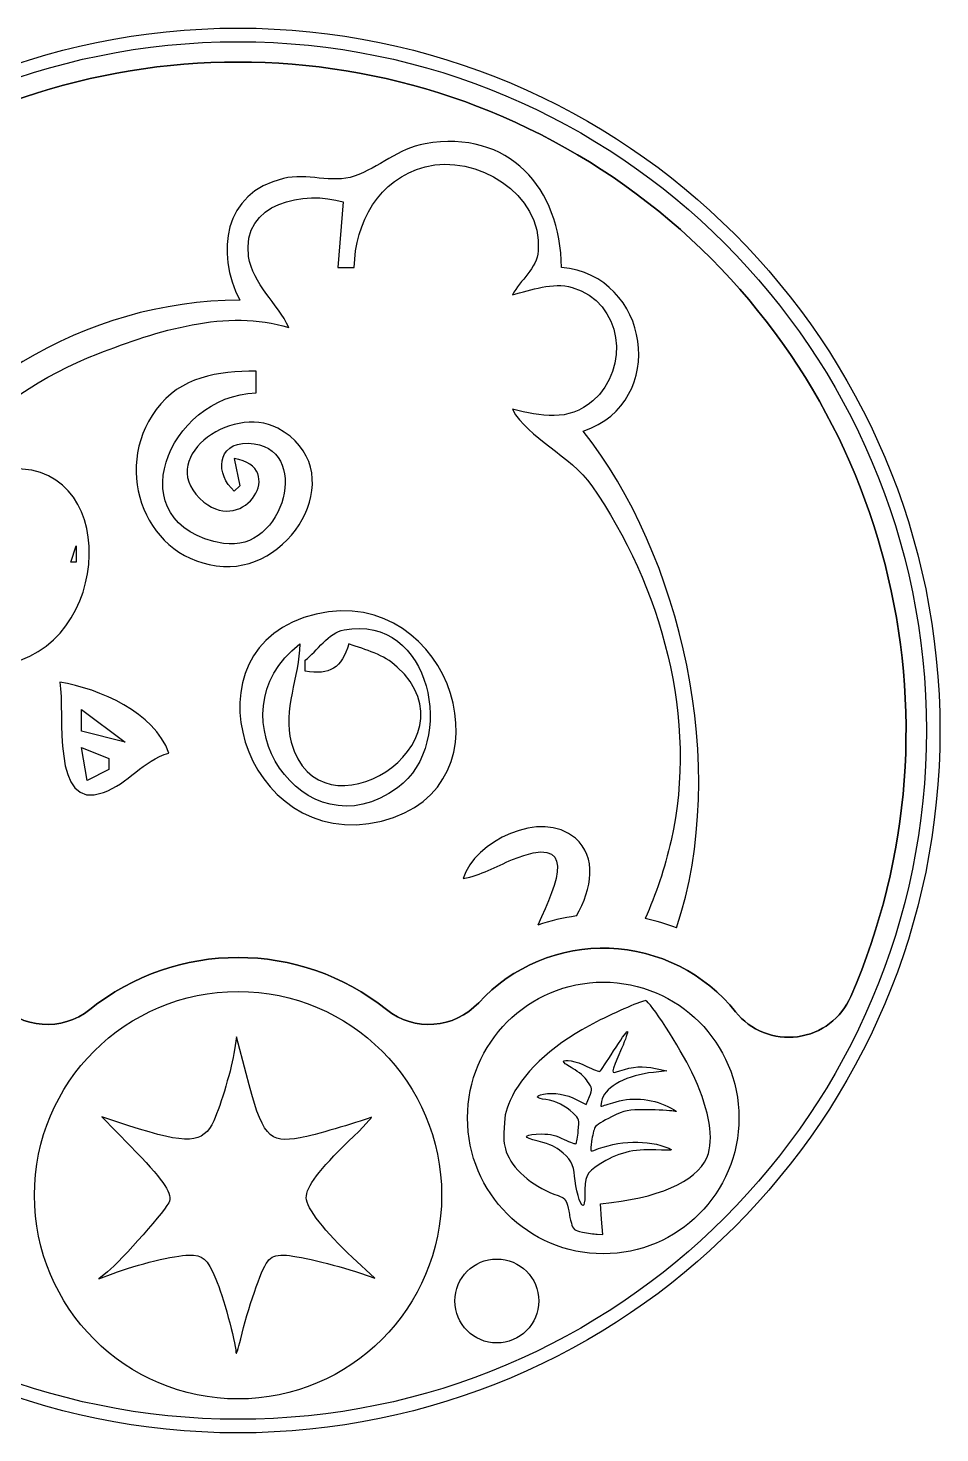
# Model space of a CAD drawing. Header units: millimetres. Extents: x -20.7 to 20.7, y -20.7 to 20.7.
# Drawn here: x -6.19 to 20.68, y -20.68 to 20.68 of the extents above; entities that cross this region are included whole.
import ezdxf

# ---------------------------------------------------------------- set-up
doc = ezdxf.new("R2010")
doc.units = ezdxf.units.MM
doc.layers.get('0').update_dxf_attribs({"linetype": 'CONTINUOUS'})

msp = doc.modelspace()

# ---------------------------------------------------------------- linework, layer by layer
for p, q in [((3.102, 15.564), (2.941, 13.636)), ((3.102, 15.564), (2.941, 13.636)), ((3.102, 15.564), (2.941, 13.636)), ((3.102, 15.564), (2.941, 13.636)), ((3.102, 15.564), (2.941, 13.636)), ((3.102, 15.564), (2.941, 13.636)), ((3.102, 15.564), (2.941, 13.636)), ((2.941, 13.636), (3.423, 13.636)), ((2.941, 13.636), (3.423, 13.636)), ((2.941, 13.636), (3.423, 13.636)), ((2.941, 13.636), (3.423, 13.636)), ((2.941, 13.636), (3.423, 13.636)), ((2.941, 13.636), (3.423, 13.636)), ((2.941, 13.636), (3.423, 13.636)), ((0.531, 9.94), (0.531, 10.583)), ((0.531, 9.94), (0.531, 10.583)), ((0.531, 9.94), (0.531, 10.583)), ((0.531, 9.94), (0.531, 10.583)), ((0.531, 9.94), (0.531, 10.583)), ((-0.112, 8.012), (0.049, 7.208)), ((-0.112, 8.012), (0.049, 7.208)), ((-0.112, 8.012), (0.049, 7.208)), ((-0.112, 8.012), (0.049, 7.208)), ((-0.112, 8.012), (0.049, 7.208)), ((0.049, 7.208), (-0.112, 7.048)), ((0.049, 7.208), (-0.112, 7.048)), ((0.049, 7.208), (-0.112, 7.048)), ((0.049, 7.208), (-0.112, 7.048)), ((0.049, 7.208), (-0.112, 7.048)), ((1.977, 1.745), (1.977, 2.067)), ((1.977, 1.745), (1.977, 2.067)), ((1.977, 1.745), (1.977, 2.067)), ((1.977, 1.745), (1.977, 2.067)), ((1.977, 1.745), (1.977, 2.067)), ((-0.045, -9.025), (-0.103, -9.406)), ((-0.045, -9.025), (-0.103, -9.406)), ((-0.045, -9.025), (-0.103, -9.406)), ((0.235, -10.102), (-0.045, -9.025)), ((0.235, -10.102), (-0.045, -9.025)), ((0.235, -10.102), (-0.045, -9.025)), ((12.637, -10.026), (12.239, -10.067)), ((12.637, -10.026), (12.239, -10.067)), ((12.637, -10.026), (12.239, -10.067)), ((12.3, -9.951), (12.637, -10.026)), ((12.3, -9.951), (12.637, -10.026)), ((12.3, -9.951), (12.637, -10.026)), ((9.988, -10.873), (10.263, -11.016)), ((9.988, -10.873), (10.263, -11.016)), ((9.988, -10.873), (10.263, -11.016)), ((10.263, -11.016), (10.355, -10.782)), ((10.263, -11.016), (10.355, -10.782)), ((10.263, -11.016), (10.355, -10.782)), ((-3.215, -11.64), (-4.014, -11.381)), ((-4.014, -11.381), (-3.171, -12.242)), ((-3.215, -11.64), (-4.014, -11.381)), ((-4.014, -11.381), (-3.171, -12.242)), ((-3.215, -11.64), (-4.014, -11.381)), ((-4.014, -11.381), (-3.171, -12.242)), ((10.678, -13.938), (11.004, -13.9)), ((10.678, -13.938), (11.004, -13.9)), ((10.678, -13.938), (11.004, -13.9)), ((10.713, -14.389), (10.678, -13.938)), ((10.713, -14.389), (10.678, -13.938)), ((10.713, -14.389), (10.678, -13.938)), ((10.748, -14.84), (10.713, -14.389)), ((10.748, -14.84), (10.713, -14.389)), ((10.748, -14.84), (10.713, -14.389)), ((10.583, -14.834), (10.748, -14.84)), ((10.583, -14.834), (10.748, -14.84)), ((10.583, -14.834), (10.748, -14.84)), ((4.034, -16.126), (3.373, -15.517)), ((4.034, -16.126), (3.373, -15.517)), ((4.034, -16.126), (3.373, -15.517)), ((-3.851, -15.941), (-4.108, -16.147)), ((-3.851, -15.941), (-4.108, -16.147)), ((-3.851, -15.941), (-4.108, -16.147)), ((-4.108, -16.147), (-3.685, -15.988)), ((-4.108, -16.147), (-3.685, -15.988)), ((-4.108, -16.147), (-3.685, -15.988)), ((3.607, -15.982), (4.034, -16.126)), ((3.607, -15.982), (4.034, -16.126)), ((3.607, -15.982), (4.034, -16.126))]:
    msp.add_line(p, q)
for points in [[(-7.091, -8.016, 0.393426), (-4.373, -8.219, -0.35083), (4.373, -8.219, 0.393426), (7.091, -8.016, -0.458612), (14.665, -8.285, 0.565024), (18.061, -7.83, 1.523453), (-18.061, -7.83, 0.565024), (-14.665, -8.285, -0.458612)], [(-7.091, -8.016, 0.458612), (-14.665, -8.285, -0.565024), (-18.061, -7.83, -1.523453), (18.061, -7.83, -0.565024), (14.665, -8.285, 0.458612), (7.091, -8.016, -0.393426), (4.373, -8.219, 0.35083), (-4.373, -8.219, -0.393426)], [(-7.091, -8.016, 0.458612), (-14.665, -8.285, -0.565024), (-18.061, -7.83, -1.523453), (18.061, -7.83, -0.565024), (14.665, -8.285, 0.458612), (7.091, -8.016, -0.393426), (4.373, -8.219, 0.35083), (-4.373, -8.219, -0.393426)], [(-7.091, -8.016, 0.458612), (-14.665, -8.285, -0.565024), (-18.061, -7.83, -1.523453), (18.061, -7.83, -0.565024), (14.665, -8.285, 0.458612), (7.091, -8.016, -0.393426), (4.373, -8.219, 0.35083), (-4.373, -8.219, -0.393426)], [(-7.091, -8.016, 0.458612), (-14.665, -8.285, -0.565024), (-18.061, -7.83, -1.523453), (18.061, -7.83, -0.565024), (14.665, -8.285, 0.458612), (7.091, -8.016, -0.393426), (4.373, -8.219, 0.35083), (-4.373, -8.219, -0.393426)]]:
    msp.add_lwpolyline(points, format="xyb", close=True)
for points in [[(-4.772, 4.959), (-4.932, 4.959), (-4.772, 5.441)], [(-4.772, 4.959), (-4.932, 4.959), (-4.772, 5.441)], [(-4.772, 4.959), (-4.932, 4.959), (-4.772, 5.441)], [(-4.772, 4.959), (-4.932, 4.959), (-4.772, 5.441)], [(-4.772, 4.959), (-4.932, 4.959), (-4.772, 5.441)], [(-4.611, -0.022), (-4.611, 0.62), (-3.325, -0.344)], [(-4.611, -0.022), (-4.611, 0.62), (-3.325, -0.344)], [(-4.611, -0.022), (-4.611, 0.62), (-3.325, -0.344)], [(-4.611, -0.022), (-4.611, 0.62), (-3.325, -0.344)], [(-4.611, -0.022), (-4.611, 0.62), (-3.325, -0.344)], [(-4.45, -1.468), (-4.611, -0.504), (-3.807, -0.826), (-3.807, -1.147)], [(-4.45, -1.468), (-4.611, -0.504), (-3.807, -0.826), (-3.807, -1.147)], [(-4.45, -1.468), (-4.611, -0.504), (-3.807, -0.826), (-3.807, -1.147)], [(-4.45, -1.468), (-4.611, -0.504), (-3.807, -0.826), (-3.807, -1.147)], [(-4.45, -1.468), (-4.611, -0.504), (-3.807, -0.826), (-3.807, -1.147)]]:
    msp.add_lwpolyline(points, close=True)
for centre, radius in [((0, 0), 20.685), ((0, 0), 20.685), ((0, 0), 20.285), ((0, 0), 20.285), ((0, 0), 20.285), ((0, 0), 20.285), ((0, 0), 20.285), ((10.762, -11.41), 4), ((10.762, -11.41), 4), ((10.762, -11.41), 4), ((10.762, -11.41), 4), ((10.762, -11.41), 4), ((0, -13.685), 6), ((0, -13.685), 6), ((0, -13.685), 6), ((0, -13.685), 6), ((0, -13.685), 6), ((7.625, -16.8), 1.236), ((7.625, -16.8), 1.236), ((7.625, -16.8), 1.236), ((7.625, -16.8), 1.236), ((7.625, -16.8), 1.236)]:
    msp.add_circle(centre, radius)
for start, end in [(97.5391, 108.7666), (97.5391, 108.7666), (97.5391, 108.7666), (97.5391, 108.7666), (97.5391, 108.7666), (68.8794, 78.1579), (68.8794, 78.1579), (68.8794, 78.1579), (68.8794, 78.1579), (68.8794, 78.1579), (68.8794, 78.1579), (68.8794, 78.1579)]:
    msp.add_arc((10.762, -11.41), 6, start, end)
for points in [[(5.512, 17.278), (4.711, 17.138), (4.163, 16.581), (3.423, 16.326)], [(5.512, 17.278), (4.711, 17.138), (4.163, 16.581), (3.423, 16.326)], [(5.512, 17.278), (4.711, 17.138), (4.163, 16.581), (3.423, 16.326)], [(5.512, 17.278), (4.711, 17.138), (4.163, 16.581), (3.423, 16.326)], [(5.512, 17.278), (4.711, 17.138), (4.163, 16.581), (3.423, 16.326)], [(5.512, 17.278), (4.711, 17.138), (4.163, 16.581), (3.423, 16.326)], [(5.512, 17.278), (4.711, 17.138), (4.163, 16.581), (3.423, 16.326)], [(9.529, 13.636), (9.51, 15.967), (7.981, 17.712), (5.512, 17.278)], [(9.529, 13.636), (9.51, 15.967), (7.981, 17.712), (5.512, 17.278)], [(9.529, 13.636), (9.51, 15.967), (7.981, 17.712), (5.512, 17.278)], [(9.529, 13.636), (9.51, 15.967), (7.981, 17.712), (5.512, 17.278)], [(9.529, 13.636), (9.51, 15.967), (7.981, 17.712), (5.512, 17.278)], [(9.529, 13.636), (9.51, 15.967), (7.981, 17.712), (5.512, 17.278)], [(9.529, 13.636), (9.51, 15.967), (7.981, 17.712), (5.512, 17.278)], [(3.423, 13.636), (3.454, 14.957), (4.144, 16.242), (5.512, 16.599)], [(3.423, 13.636), (3.454, 14.957), (4.144, 16.242), (5.512, 16.599)], [(3.423, 13.636), (3.454, 14.957), (4.144, 16.242), (5.512, 16.599)], [(3.423, 13.636), (3.454, 14.957), (4.144, 16.242), (5.512, 16.599)], [(3.423, 13.636), (3.454, 14.957), (4.144, 16.242), (5.512, 16.599)], [(3.423, 13.636), (3.454, 14.957), (4.144, 16.242), (5.512, 16.599)], [(3.423, 13.636), (3.454, 14.957), (4.144, 16.242), (5.512, 16.599)], [(5.512, 16.599), (7.009, 16.989), (8.975, 15.817), (8.847, 14.125)], [(5.512, 16.599), (7.009, 16.989), (8.975, 15.817), (8.847, 14.125)], [(5.512, 16.599), (7.009, 16.989), (8.975, 15.817), (8.847, 14.125)], [(5.512, 16.599), (7.009, 16.989), (8.975, 15.817), (8.847, 14.125)], [(5.512, 16.599), (7.009, 16.989), (8.975, 15.817), (8.847, 14.125)], [(5.512, 16.599), (7.009, 16.989), (8.975, 15.817), (8.847, 14.125)], [(5.512, 16.599), (7.009, 16.989), (8.975, 15.817), (8.847, 14.125)], [(1.334, 16.257), (-0.435, 15.83), (-0.663, 14.089), (0.049, 12.672)], [(1.334, 16.257), (-0.435, 15.83), (-0.663, 14.089), (0.049, 12.672)], [(1.334, 16.257), (-0.435, 15.83), (-0.663, 14.089), (0.049, 12.672)], [(1.334, 16.257), (-0.435, 15.83), (-0.663, 14.089), (0.049, 12.672)], [(1.334, 16.257), (-0.435, 15.83), (-0.663, 14.089), (0.049, 12.672)], [(1.334, 16.257), (-0.435, 15.83), (-0.663, 14.089), (0.049, 12.672)], [(1.334, 16.257), (-0.435, 15.83), (-0.663, 14.089), (0.049, 12.672)], [(3.423, 16.326), (2.769, 16.1), (2.027, 16.425), (1.334, 16.257)], [(3.423, 16.326), (2.769, 16.1), (2.027, 16.425), (1.334, 16.257)], [(3.423, 16.326), (2.769, 16.1), (2.027, 16.425), (1.334, 16.257)], [(3.423, 16.326), (2.769, 16.1), (2.027, 16.425), (1.334, 16.257)], [(3.423, 16.326), (2.769, 16.1), (2.027, 16.425), (1.334, 16.257)], [(3.423, 16.326), (2.769, 16.1), (2.027, 16.425), (1.334, 16.257)], [(3.423, 16.326), (2.769, 16.1), (2.027, 16.425), (1.334, 16.257)], [(0.312, 13.957), (0.082, 15.561), (1.978, 15.911), (3.102, 15.564)], [(0.312, 13.957), (0.082, 15.561), (1.978, 15.911), (3.102, 15.564)], [(0.312, 13.957), (0.082, 15.561), (1.978, 15.911), (3.102, 15.564)], [(0.312, 13.957), (0.082, 15.561), (1.978, 15.911), (3.102, 15.564)], [(0.312, 13.957), (0.082, 15.561), (1.978, 15.911), (3.102, 15.564)], [(0.312, 13.957), (0.082, 15.561), (1.978, 15.911), (3.102, 15.564)], [(0.312, 13.957), (0.082, 15.561), (1.978, 15.911), (3.102, 15.564)], [(8.847, 14.125), (8.808, 13.601), (8.321, 13.267), (8.083, 12.832)], [(8.847, 14.125), (8.808, 13.601), (8.321, 13.267), (8.083, 12.832)], [(8.847, 14.125), (8.808, 13.601), (8.321, 13.267), (8.083, 12.832)], [(8.847, 14.125), (8.808, 13.601), (8.321, 13.267), (8.083, 12.832)], [(8.847, 14.125), (8.808, 13.601), (8.321, 13.267), (8.083, 12.832)], [(8.847, 14.125), (8.808, 13.601), (8.321, 13.267), (8.083, 12.832)], [(8.847, 14.125), (8.808, 13.601), (8.321, 13.267), (8.083, 12.832)], [(1.495, 11.868), (1.164, 12.583), (0.428, 13.148), (0.312, 13.957)], [(1.495, 11.868), (1.164, 12.583), (0.428, 13.148), (0.312, 13.957)], [(1.495, 11.868), (1.164, 12.583), (0.428, 13.148), (0.312, 13.957)], [(1.495, 11.868), (1.164, 12.583), (0.428, 13.148), (0.312, 13.957)], [(1.495, 11.868), (1.164, 12.583), (0.428, 13.148), (0.312, 13.957)], [(1.495, 11.868), (1.164, 12.583), (0.428, 13.148), (0.312, 13.957)], [(1.495, 11.868), (1.164, 12.583), (0.428, 13.148), (0.312, 13.957)], [(10.172, 8.815), (12.713, 9.682), (12.141, 13.406), (9.529, 13.636)], [(10.172, 8.815), (12.713, 9.682), (12.141, 13.406), (9.529, 13.636)], [(10.172, 8.815), (12.713, 9.682), (12.141, 13.406), (9.529, 13.636)], [(10.172, 8.815), (12.713, 9.682), (12.141, 13.406), (9.529, 13.636)], [(10.172, 8.815), (12.713, 9.682), (12.141, 13.406), (9.529, 13.636)], [(10.172, 8.815), (12.713, 9.682), (12.141, 13.406), (9.529, 13.636)], [(10.172, 8.815), (12.713, 9.682), (12.141, 13.406), (9.529, 13.636)], [(8.083, 12.832), (8.655, 12.963), (9.26, 13.218), (9.85, 13.046)], [(8.083, 12.832), (8.655, 12.963), (9.26, 13.218), (9.85, 13.046)], [(8.083, 12.832), (8.655, 12.963), (9.26, 13.218), (9.85, 13.046)], [(8.083, 12.832), (8.655, 12.963), (9.26, 13.218), (9.85, 13.046)], [(8.083, 12.832), (8.655, 12.963), (9.26, 13.218), (9.85, 13.046)], [(8.083, 12.832), (8.655, 12.963), (9.26, 13.218), (9.85, 13.046)], [(8.083, 12.832), (8.655, 12.963), (9.26, 13.218), (9.85, 13.046)], [(9.85, 13.046), (11.333, 12.614), (11.564, 10.659), (10.459, 9.71)], [(9.85, 13.046), (11.333, 12.614), (11.564, 10.659), (10.459, 9.71)], [(9.85, 13.046), (11.333, 12.614), (11.564, 10.659), (10.459, 9.71)], [(9.85, 13.046), (11.333, 12.614), (11.564, 10.659), (10.459, 9.71)], [(9.85, 13.046), (11.333, 12.614), (11.564, 10.659), (10.459, 9.71)], [(9.85, 13.046), (11.333, 12.614), (11.564, 10.659), (10.459, 9.71)], [(9.85, 13.046), (11.333, 12.614), (11.564, 10.659), (10.459, 9.71)], [(0.049, 12.672), (-4.526, 12.659), (-8.756, 10.061), (-10.968, 6.084)], [(0.049, 12.672), (-4.526, 12.659), (-8.756, 10.061), (-10.968, 6.084)], [(0.049, 12.672), (-4.526, 12.659), (-8.756, 10.061), (-10.968, 6.084)], [(0.049, 12.672), (-4.526, 12.659), (-8.756, 10.061), (-10.968, 6.084)], [(0.049, 12.672), (-4.526, 12.659), (-8.756, 10.061), (-10.968, 6.084)], [(0.049, 12.672), (-4.526, 12.659), (-8.756, 10.061), (-10.968, 6.084)], [(0.049, 12.672), (-4.526, 12.659), (-8.756, 10.061), (-10.968, 6.084)], [(-4.129, 11.095), (-2.392, 11.768), (-0.33, 12.436), (1.495, 11.868)], [(-4.129, 11.095), (-2.392, 11.768), (-0.33, 12.436), (1.495, 11.868)], [(-4.129, 11.095), (-2.392, 11.768), (-0.33, 12.436), (1.495, 11.868)], [(-4.129, 11.095), (-2.392, 11.768), (-0.33, 12.436), (1.495, 11.868)], [(-4.129, 11.095), (-2.392, 11.768), (-0.33, 12.436), (1.495, 11.868)], [(-4.129, 11.095), (-2.392, 11.768), (-0.33, 12.436), (1.495, 11.868)], [(-4.129, 11.095), (-2.392, 11.768), (-0.33, 12.436), (1.495, 11.868)], [(-10.419, -5.42), (-13.601, 0.659), (-10.74, 8.534), (-4.129, 11.095)], [(-10.419, -5.42), (-13.601, 0.659), (-10.74, 8.534), (-4.129, 11.095)], [(-10.419, -5.42), (-13.601, 0.659), (-10.74, 8.534), (-4.129, 11.095)], [(-10.419, -5.42), (-13.601, 0.659), (-10.74, 8.534), (-4.129, 11.095)], [(-10.419, -5.42), (-13.601, 0.659), (-10.74, 8.534), (-4.129, 11.095)], [(-10.419, -5.42), (-13.601, 0.659), (-10.74, 8.534), (-4.129, 11.095)], [(-10.419, -5.42), (-13.601, 0.659), (-10.74, 8.534), (-4.129, 11.095)], [(0.531, 10.583), (-0.585, 10.58), (-1.705, 10.423), (-2.417, 9.451)], [(0.531, 10.583), (-0.585, 10.58), (-1.705, 10.423), (-2.417, 9.451)], [(0.531, 10.583), (-0.585, 10.58), (-1.705, 10.423), (-2.417, 9.451)], [(0.531, 10.583), (-0.585, 10.58), (-1.705, 10.423), (-2.417, 9.451)], [(0.531, 10.583), (-0.585, 10.58), (-1.705, 10.423), (-2.417, 9.451)], [(-0.433, 5.511), (-3.628, 6.045), (-2.063, 9.879), (0.531, 9.94)], [(-0.433, 5.511), (-3.628, 6.045), (-2.063, 9.879), (0.531, 9.94)], [(-0.433, 5.511), (-3.628, 6.045), (-2.063, 9.879), (0.531, 9.94)], [(-0.433, 5.511), (-3.628, 6.045), (-2.063, 9.879), (0.531, 9.94)], [(-0.433, 5.511), (-3.628, 6.045), (-2.063, 9.879), (0.531, 9.94)], [(10.459, 9.71), (9.72, 9.076), (8.939, 9.265), (8.083, 9.458)], [(10.459, 9.71), (9.72, 9.076), (8.939, 9.265), (8.083, 9.458)], [(10.459, 9.71), (9.72, 9.076), (8.939, 9.265), (8.083, 9.458)], [(10.459, 9.71), (9.72, 9.076), (8.939, 9.265), (8.083, 9.458)], [(10.459, 9.71), (9.72, 9.076), (8.939, 9.265), (8.083, 9.458)], [(10.459, 9.71), (9.72, 9.076), (8.939, 9.265), (8.083, 9.458)], [(10.459, 9.71), (9.72, 9.076), (8.939, 9.265), (8.083, 9.458)], [(-2.417, 9.451), (-3.737, 7.652), (-2.723, 4.977), (-0.433, 4.832)], [(-2.417, 9.451), (-3.737, 7.652), (-2.723, 4.977), (-0.433, 4.832)], [(-2.417, 9.451), (-3.737, 7.652), (-2.723, 4.977), (-0.433, 4.832)], [(-2.417, 9.451), (-3.737, 7.652), (-2.723, 4.977), (-0.433, 4.832)], [(-2.417, 9.451), (-3.737, 7.652), (-2.723, 4.977), (-0.433, 4.832)], [(8.083, 9.458), (8.559, 8.592), (9.784, 8.12), (10.422, 7.208)], [(8.083, 9.458), (8.559, 8.592), (9.784, 8.12), (10.422, 7.208)], [(8.083, 9.458), (8.559, 8.592), (9.784, 8.12), (10.422, 7.208)], [(8.083, 9.458), (8.559, 8.592), (9.784, 8.12), (10.422, 7.208)], [(8.083, 9.458), (8.559, 8.592), (9.784, 8.12), (10.422, 7.208)], [(8.083, 9.458), (8.559, 8.592), (9.784, 8.12), (10.422, 7.208)], [(8.083, 9.458), (8.559, 8.592), (9.784, 8.12), (10.422, 7.208)], [(1.167, 8.902), (-0.211, 9.636), (-2.524, 7.961), (-1.006, 6.728)], [(1.167, 8.902), (-0.211, 9.636), (-2.524, 7.961), (-1.006, 6.728)], [(1.167, 8.902), (-0.211, 9.636), (-2.524, 7.961), (-1.006, 6.728)], [(1.167, 8.902), (-0.211, 9.636), (-2.524, 7.961), (-1.006, 6.728)], [(1.167, 8.902), (-0.211, 9.636), (-2.524, 7.961), (-1.006, 6.728)], [(-0.433, 4.832), (1.67, 4.699), (3.352, 7.739), (1.167, 8.902)], [(-0.433, 4.832), (1.67, 4.699), (3.352, 7.739), (1.167, 8.902)], [(-0.433, 4.832), (1.67, 4.699), (3.352, 7.739), (1.167, 8.902)], [(-0.433, 4.832), (1.67, 4.699), (3.352, 7.739), (1.167, 8.902)], [(-0.433, 4.832), (1.67, 4.699), (3.352, 7.739), (1.167, 8.902)], [(12.924, -5.813), (14.508, -1.066), (13.053, 5.183), (10.172, 8.815)], [(12.924, -5.813), (14.508, -1.066), (13.053, 5.183), (10.172, 8.815)], [(12.924, -5.813), (14.508, -1.066), (13.053, 5.183), (10.172, 8.815)], [(12.924, -5.813), (14.508, -1.066), (13.053, 5.183), (10.172, 8.815)], [(12.924, -5.813), (14.508, -1.066), (13.053, 5.183), (10.172, 8.815)], [(12.924, -5.813), (14.508, -1.066), (13.053, 5.183), (10.172, 8.815)], [(12.924, -5.813), (14.508, -1.066), (13.053, 5.183), (10.172, 8.815)], [(-0.112, 7.048), (-0.657, 7.52), (-0.665, 8.488), (0.302, 8.458)], [(-0.112, 7.048), (-0.657, 7.52), (-0.665, 8.488), (0.302, 8.458)], [(-0.112, 7.048), (-0.657, 7.52), (-0.665, 8.488), (0.302, 8.458)], [(-0.112, 7.048), (-0.657, 7.52), (-0.665, 8.488), (0.302, 8.458)], [(-0.112, 7.048), (-0.657, 7.52), (-0.665, 8.488), (0.302, 8.458)], [(0.302, 8.458), (2.214, 8.398), (1.373, 5.209), (-0.433, 5.511)], [(0.302, 8.458), (2.214, 8.398), (1.373, 5.209), (-0.433, 5.511)], [(0.302, 8.458), (2.214, 8.398), (1.373, 5.209), (-0.433, 5.511)], [(0.302, 8.458), (2.214, 8.398), (1.373, 5.209), (-0.433, 5.511)], [(0.302, 8.458), (2.214, 8.398), (1.373, 5.209), (-0.433, 5.511)], [(-1.006, 6.728), (0.193, 5.753), (1.454, 7.751), (-0.112, 8.012)], [(-1.006, 6.728), (0.193, 5.753), (1.454, 7.751), (-0.112, 8.012)], [(-1.006, 6.728), (0.193, 5.753), (1.454, 7.751), (-0.112, 8.012)], [(-1.006, 6.728), (0.193, 5.753), (1.454, 7.751), (-0.112, 8.012)], [(-1.006, 6.728), (0.193, 5.753), (1.454, 7.751), (-0.112, 8.012)], [(-6.7, 1.991), (-3.513, 2.745), (-3.509, 8.537), (-7.342, 7.605)], [(-6.7, 1.991), (-3.513, 2.745), (-3.509, 8.537), (-7.342, 7.605)], [(-6.7, 1.991), (-3.513, 2.745), (-3.509, 8.537), (-7.342, 7.605)], [(-6.7, 1.991), (-3.513, 2.745), (-3.509, 8.537), (-7.342, 7.605)], [(-6.7, 1.991), (-3.513, 2.745), (-3.509, 8.537), (-7.342, 7.605)], [(10.422, 7.208), (12.481, 4.27), (13.567, 0.297), (12.761, -3.236)], [(10.422, 7.208), (12.481, 4.27), (13.567, 0.297), (12.761, -3.236)], [(10.422, 7.208), (12.481, 4.27), (13.567, 0.297), (12.761, -3.236)], [(10.422, 7.208), (12.481, 4.27), (13.567, 0.297), (12.761, -3.236)], [(10.422, 7.208), (12.481, 4.27), (13.567, 0.297), (12.761, -3.236)], [(10.422, 7.208), (12.481, 4.27), (13.567, 0.297), (12.761, -3.236)], [(10.422, 7.208), (12.481, 4.27), (13.567, 0.297), (12.761, -3.236)], [(2.298, 3.428), (-1.746, 2.493), (0.141, -3.661), (4.227, -2.668)], [(2.298, 3.428), (-1.746, 2.493), (0.141, -3.661), (4.227, -2.668)], [(2.298, 3.428), (-1.746, 2.493), (0.141, -3.661), (4.227, -2.668)], [(2.298, 3.428), (-1.746, 2.493), (0.141, -3.661), (4.227, -2.668)], [(2.298, 3.428), (-1.746, 2.493), (0.141, -3.661), (4.227, -2.668)], [(4.227, -2.668), (8.219, -1.698), (6.299, 4.353), (2.298, 3.428)], [(4.227, -2.668), (8.219, -1.698), (6.299, 4.353), (2.298, 3.428)], [(4.227, -2.668), (8.219, -1.698), (6.299, 4.353), (2.298, 3.428)], [(4.227, -2.668), (8.219, -1.698), (6.299, 4.353), (2.298, 3.428)], [(4.227, -2.668), (8.219, -1.698), (6.299, 4.353), (2.298, 3.428)], [(1.977, 2.067), (2.325, 2.341), (2.668, 2.879), (3.123, 2.965)], [(1.977, 2.067), (2.325, 2.341), (2.668, 2.879), (3.123, 2.965)], [(1.977, 2.067), (2.325, 2.341), (2.668, 2.879), (3.123, 2.965)], [(1.977, 2.067), (2.325, 2.341), (2.668, 2.879), (3.123, 2.965)], [(1.977, 2.067), (2.325, 2.341), (2.668, 2.879), (3.123, 2.965)], [(3.123, 2.965), (5.679, 3.445), (6.487, -0.362), (4.702, -1.685)], [(3.123, 2.965), (5.679, 3.445), (6.487, -0.362), (4.702, -1.685)], [(3.123, 2.965), (5.679, 3.445), (6.487, -0.362), (4.702, -1.685)], [(3.123, 2.965), (5.679, 3.445), (6.487, -0.362), (4.702, -1.685)], [(3.123, 2.965), (5.679, 3.445), (6.487, -0.362), (4.702, -1.685)], [(4.702, -1.685), (1.957, -3.719), (-0.868, 0.476), (1.816, 2.549)], [(4.702, -1.685), (1.957, -3.719), (-0.868, 0.476), (1.816, 2.549)], [(4.702, -1.685), (1.957, -3.719), (-0.868, 0.476), (1.816, 2.549)], [(4.702, -1.685), (1.957, -3.719), (-0.868, 0.476), (1.816, 2.549)], [(4.702, -1.685), (1.957, -3.719), (-0.868, 0.476), (1.816, 2.549)], [(1.816, 2.549), (1.808, 1.601), (1.31, 0.588), (1.565, -0.343)], [(1.816, 2.549), (1.808, 1.601), (1.31, 0.588), (1.565, -0.343)], [(1.816, 2.549), (1.808, 1.601), (1.31, 0.588), (1.565, -0.343)], [(1.816, 2.549), (1.808, 1.601), (1.31, 0.588), (1.565, -0.343)], [(1.816, 2.549), (1.808, 1.601), (1.31, 0.588), (1.565, -0.343)], [(3.263, 2.549), (3.056, 1.838), (2.704, 1.627), (1.977, 1.745)], [(3.263, 2.549), (3.056, 1.838), (2.704, 1.627), (1.977, 1.745)], [(3.263, 2.549), (3.056, 1.838), (2.704, 1.627), (1.977, 1.745)], [(3.263, 2.549), (3.056, 1.838), (2.704, 1.627), (1.977, 1.745)], [(3.263, 2.549), (3.056, 1.838), (2.704, 1.627), (1.977, 1.745)], [(4.691, 1.869), (4.282, 2.247), (3.773, 2.37), (3.263, 2.549)], [(4.691, 1.869), (4.282, 2.247), (3.773, 2.37), (3.263, 2.549)], [(4.691, 1.869), (4.282, 2.247), (3.773, 2.37), (3.263, 2.549)], [(4.691, 1.869), (4.282, 2.247), (3.773, 2.37), (3.263, 2.549)], [(4.691, 1.869), (4.282, 2.247), (3.773, 2.37), (3.263, 2.549)], [(1.565, -0.343), (2.387, -3.354), (7.144, -0.394), (4.691, 1.869)], [(1.565, -0.343), (2.387, -3.354), (7.144, -0.394), (4.691, 1.869)], [(1.565, -0.343), (2.387, -3.354), (7.144, -0.394), (4.691, 1.869)], [(1.565, -0.343), (2.387, -3.354), (7.144, -0.394), (4.691, 1.869)], [(1.565, -0.343), (2.387, -3.354), (7.144, -0.394), (4.691, 1.869)], [(-2.04, -0.665), (-2.468, 0.546), (-4.074, 1.223), (-5.254, 1.424)], [(-5.254, 1.424), (-5.099, 0.515), (-5.534, -2.402), (-3.968, -1.83)], [(-2.04, -0.665), (-2.468, 0.546), (-4.074, 1.223), (-5.254, 1.424)], [(-5.254, 1.424), (-5.099, 0.515), (-5.534, -2.402), (-3.968, -1.83)], [(-2.04, -0.665), (-2.468, 0.546), (-4.074, 1.223), (-5.254, 1.424)], [(-5.254, 1.424), (-5.099, 0.515), (-5.534, -2.402), (-3.968, -1.83)], [(-2.04, -0.665), (-2.468, 0.546), (-4.074, 1.223), (-5.254, 1.424)], [(-5.254, 1.424), (-5.099, 0.515), (-5.534, -2.402), (-3.968, -1.83)], [(-2.04, -0.665), (-2.468, 0.546), (-4.074, 1.223), (-5.254, 1.424)], [(-5.254, 1.424), (-5.099, 0.515), (-5.534, -2.402), (-3.968, -1.83)], [(-3.968, -1.83), (-3.235, -1.563), (-2.81, -0.881), (-2.04, -0.665)], [(-3.968, -1.83), (-3.235, -1.563), (-2.81, -0.881), (-2.04, -0.665)], [(-3.968, -1.83), (-3.235, -1.563), (-2.81, -0.881), (-2.04, -0.665)], [(-3.968, -1.83), (-3.235, -1.563), (-2.81, -0.881), (-2.04, -0.665)], [(-3.968, -1.83), (-3.235, -1.563), (-2.81, -0.881), (-2.04, -0.665)], [(9.941, -3.172), (8.938, -2.3), (6.951, -3.268), (6.637, -4.361)], [(9.941, -3.172), (8.938, -2.3), (6.951, -3.268), (6.637, -4.361)], [(9.941, -3.172), (8.938, -2.3), (6.951, -3.268), (6.637, -4.361)], [(9.941, -3.172), (8.938, -2.3), (6.951, -3.268), (6.637, -4.361)], [(9.941, -3.172), (8.938, -2.3), (6.951, -3.268), (6.637, -4.361)], [(9.975, -5.462), (10.431, -4.65), (10.583, -3.73), (9.941, -3.172)], [(9.975, -5.462), (10.431, -4.65), (10.583, -3.73), (9.941, -3.172)], [(9.975, -5.462), (10.431, -4.65), (10.583, -3.73), (9.941, -3.172)], [(9.975, -5.462), (10.431, -4.65), (10.583, -3.73), (9.941, -3.172)], [(9.975, -5.462), (10.431, -4.65), (10.583, -3.73), (9.941, -3.172)], [(12.761, -3.236), (12.573, -4.06), (12.314, -4.827), (11.994, -5.538)], [(12.761, -3.236), (12.573, -4.06), (12.314, -4.827), (11.994, -5.538)], [(12.761, -3.236), (12.573, -4.06), (12.314, -4.827), (11.994, -5.538)], [(12.761, -3.236), (12.573, -4.06), (12.314, -4.827), (11.994, -5.538)], [(12.761, -3.236), (12.573, -4.06), (12.314, -4.827), (11.994, -5.538)], [(12.761, -3.236), (12.573, -4.06), (12.314, -4.827), (11.994, -5.538)], [(12.761, -3.236), (12.573, -4.06), (12.314, -4.827), (11.994, -5.538)], [(8.083, -3.803), (10.025, -3.001), (9.433, -4.468), (8.832, -5.729)], [(8.083, -3.803), (10.025, -3.001), (9.433, -4.468), (8.832, -5.729)], [(8.083, -3.803), (10.025, -3.001), (9.433, -4.468), (8.832, -5.729)], [(8.083, -3.803), (10.025, -3.001), (9.433, -4.468), (8.832, -5.729)], [(8.083, -3.803), (10.025, -3.001), (9.433, -4.468), (8.832, -5.729)], [(6.637, -4.361), (7.173, -4.257), (7.583, -4.009), (8.083, -3.803)], [(6.637, -4.361), (7.173, -4.257), (7.583, -4.009), (8.083, -3.803)], [(6.637, -4.361), (7.173, -4.257), (7.583, -4.009), (8.083, -3.803)], [(6.637, -4.361), (7.173, -4.257), (7.583, -4.009), (8.083, -3.803)], [(6.637, -4.361), (7.173, -4.257), (7.583, -4.009), (8.083, -3.803)], [(12.011, -7.955), (11.911, -7.955), (11.16, -8.279), (10.561, -8.58)], [(12.011, -7.955), (11.911, -7.955), (11.16, -8.279), (10.561, -8.58)], [(12.011, -7.955), (11.911, -7.955), (11.16, -8.279), (10.561, -8.58)], [(13.374, -10.062), (13.029, -9.344), (12.131, -7.955), (12.011, -7.955)], [(13.374, -10.062), (13.029, -9.344), (12.131, -7.955), (12.011, -7.955)], [(13.374, -10.062), (13.029, -9.344), (12.131, -7.955), (12.011, -7.955)], [(10.561, -8.58), (9.394, -9.168), (8.464, -9.986), (8.083, -10.762)], [(10.561, -8.58), (9.394, -9.168), (8.464, -9.986), (8.083, -10.762)], [(10.561, -8.58), (9.394, -9.168), (8.464, -9.986), (8.083, -10.762)], [(11.068, -9.438), (11.265, -9.123), (11.447, -8.865), (11.473, -8.865)], [(11.068, -9.438), (11.265, -9.123), (11.447, -8.865), (11.473, -8.865)], [(11.068, -9.438), (11.265, -9.123), (11.447, -8.865), (11.473, -8.865)], [(11.473, -8.865), (11.498, -8.865), (11.422, -9.089), (11.304, -9.363)], [(11.473, -8.865), (11.498, -8.865), (11.422, -9.089), (11.304, -9.363)], [(11.473, -8.865), (11.498, -8.865), (11.422, -9.089), (11.304, -9.363)], [(-0.103, -9.406), (-0.183, -9.933), (-0.504, -11.023), (-0.717, -11.492)], [(-0.103, -9.406), (-0.183, -9.933), (-0.504, -11.023), (-0.717, -11.492)], [(-0.103, -9.406), (-0.183, -9.933), (-0.504, -11.023), (-0.717, -11.492)], [(10.666, -10.037), (10.69, -10.022), (10.871, -9.752), (11.068, -9.438)], [(10.666, -10.037), (10.69, -10.022), (10.871, -9.752), (11.068, -9.438)], [(10.666, -10.037), (10.69, -10.022), (10.871, -9.752), (11.068, -9.438)], [(11.304, -9.363), (10.965, -10.146), (10.967, -10.12), (11.248, -10.024)], [(11.304, -9.363), (10.965, -10.146), (10.967, -10.12), (11.248, -10.024)], [(11.304, -9.363), (10.965, -10.146), (10.967, -10.12), (11.248, -10.024)], [(9.594, -9.761), (9.592, -9.661), (9.963, -9.732), (10.28, -9.891)], [(9.594, -9.761), (9.592, -9.661), (9.963, -9.732), (10.28, -9.891)], [(9.594, -9.761), (9.592, -9.661), (9.963, -9.732), (10.28, -9.891)], [(9.877, -9.96), (9.722, -9.874), (9.594, -9.785), (9.594, -9.761)], [(9.877, -9.96), (9.722, -9.874), (9.594, -9.785), (9.594, -9.761)], [(9.877, -9.96), (9.722, -9.874), (9.594, -9.785), (9.594, -9.761)], [(10.28, -9.891), (10.468, -9.986), (10.642, -10.052), (10.666, -10.037)], [(10.28, -9.891), (10.468, -9.986), (10.642, -10.052), (10.666, -10.037)], [(10.28, -9.891), (10.468, -9.986), (10.642, -10.052), (10.666, -10.037)], [(11.248, -10.024), (11.627, -9.893), (11.938, -9.872), (12.3, -9.951)], [(11.248, -10.024), (11.627, -9.893), (11.938, -9.872), (12.3, -9.951)], [(11.248, -10.024), (11.627, -9.893), (11.938, -9.872), (12.3, -9.951)], [(1.834, -11.995), (0.895, -12.168), (0.719, -11.959), (0.235, -10.102)], [(1.834, -11.995), (0.895, -12.168), (0.719, -11.959), (0.235, -10.102)], [(1.834, -11.995), (0.895, -12.168), (0.719, -11.959), (0.235, -10.102)], [(10.303, -10.332), (10.223, -10.212), (10.034, -10.046), (9.877, -9.96)], [(10.303, -10.332), (10.223, -10.212), (10.034, -10.046), (9.877, -9.96)], [(10.303, -10.332), (10.223, -10.212), (10.034, -10.046), (9.877, -9.96)], [(10.355, -10.782), (10.444, -10.555), (10.443, -10.544), (10.303, -10.332)], [(10.355, -10.782), (10.444, -10.555), (10.443, -10.544), (10.303, -10.332)], [(10.355, -10.782), (10.444, -10.555), (10.443, -10.544), (10.303, -10.332)], [(12.239, -10.067), (11.496, -10.143), (10.833, -10.485), (10.734, -10.845)], [(12.239, -10.067), (11.496, -10.143), (10.833, -10.485), (10.734, -10.845)], [(12.239, -10.067), (11.496, -10.143), (10.833, -10.485), (10.734, -10.845)], [(13.86, -12.457), (14.02, -11.882), (13.853, -11.062), (13.374, -10.062)], [(13.86, -12.457), (14.02, -11.882), (13.853, -11.062), (13.374, -10.062)], [(13.86, -12.457), (14.02, -11.882), (13.853, -11.062), (13.374, -10.062)], [(9.071, -10.871), (8.778, -10.832), (8.744, -10.758), (8.997, -10.71)], [(9.071, -10.871), (8.778, -10.832), (8.744, -10.758), (8.997, -10.71)], [(9.071, -10.871), (8.778, -10.832), (8.744, -10.758), (8.997, -10.71)], [(8.997, -10.71), (9.307, -10.652), (9.681, -10.714), (9.988, -10.873)], [(8.997, -10.71), (9.307, -10.652), (9.681, -10.714), (9.988, -10.873)], [(8.997, -10.71), (9.307, -10.652), (9.681, -10.714), (9.988, -10.873)], [(8.083, -10.762), (7.891, -11.153), (7.86, -11.27), (7.84, -11.704)], [(8.083, -10.762), (7.891, -11.153), (7.86, -11.27), (7.84, -11.704)], [(8.083, -10.762), (7.891, -11.153), (7.86, -11.27), (7.84, -11.704)], [(9.876, -11.271), (9.652, -11.052), (9.368, -10.911), (9.071, -10.871)], [(9.876, -11.271), (9.652, -11.052), (9.368, -10.911), (9.071, -10.871)], [(9.876, -11.271), (9.652, -11.052), (9.368, -10.911), (9.071, -10.871)], [(10.734, -10.845), (10.703, -10.957), (10.683, -11.056), (10.691, -11.063)], [(10.734, -10.845), (10.703, -10.957), (10.683, -11.056), (10.691, -11.063)], [(10.734, -10.845), (10.703, -10.957), (10.683, -11.056), (10.691, -11.063)], [(10.691, -11.063), (10.698, -11.07), (10.857, -11.024), (11.045, -10.961)], [(10.691, -11.063), (10.698, -11.07), (10.857, -11.024), (11.045, -10.961)], [(10.691, -11.063), (10.698, -11.07), (10.857, -11.024), (11.045, -10.961)], [(11.045, -10.961), (11.555, -10.788), (12.177, -10.831), (12.668, -11.074)], [(11.045, -10.961), (11.555, -10.788), (12.177, -10.831), (12.668, -11.074)], [(11.045, -10.961), (11.555, -10.788), (12.177, -10.831), (12.668, -11.074)], [(12.668, -11.074), (12.948, -11.213), (12.988, -11.246), (12.837, -11.213)], [(12.668, -11.074), (12.948, -11.213), (12.988, -11.246), (12.837, -11.213)], [(12.668, -11.074), (12.948, -11.213), (12.988, -11.246), (12.837, -11.213)], [(-0.717, -11.492), (-1.027, -12.174), (-1.483, -12.201), (-3.215, -11.64)], [(-0.717, -11.492), (-1.027, -12.174), (-1.483, -12.201), (-3.215, -11.64)], [(-0.717, -11.492), (-1.027, -12.174), (-1.483, -12.201), (-3.215, -11.64)], [(3.929, -11.385), (3.451, -11.569), (2.249, -11.918), (1.834, -11.995)], [(3.929, -11.385), (3.451, -11.569), (2.249, -11.918), (1.834, -11.995)], [(3.929, -11.385), (3.451, -11.569), (2.249, -11.918), (1.834, -11.995)], [(3.259, -12.094), (3.69, -11.68), (3.992, -11.361), (3.929, -11.385)], [(3.259, -12.094), (3.69, -11.68), (3.992, -11.361), (3.929, -11.385)], [(3.259, -12.094), (3.69, -11.68), (3.992, -11.361), (3.929, -11.385)], [(10.027, -11.786), (10.06, -11.465), (10.055, -11.446), (9.876, -11.271)], [(10.027, -11.786), (10.06, -11.465), (10.055, -11.446), (9.876, -11.271)], [(10.027, -11.786), (10.06, -11.465), (10.055, -11.446), (9.876, -11.271)], [(11.006, -11.378), (10.766, -11.493), (10.545, -11.634), (10.515, -11.691)], [(11.006, -11.378), (10.766, -11.493), (10.545, -11.634), (10.515, -11.691)], [(11.006, -11.378), (10.766, -11.493), (10.545, -11.634), (10.515, -11.691)], [(12.04, -11.17), (11.469, -11.17), (11.423, -11.179), (11.006, -11.378)], [(12.04, -11.17), (11.469, -11.17), (11.423, -11.179), (11.006, -11.378)], [(12.04, -11.17), (11.469, -11.17), (11.423, -11.179), (11.006, -11.378)], [(12.837, -11.213), (12.727, -11.19), (12.369, -11.17), (12.04, -11.17)], [(12.837, -11.213), (12.727, -11.19), (12.369, -11.17), (12.04, -11.17)], [(12.837, -11.213), (12.727, -11.19), (12.369, -11.17), (12.04, -11.17)], [(7.84, -11.704), (7.82, -12.124), (7.835, -12.245), (7.942, -12.493)], [(7.84, -11.704), (7.82, -12.124), (7.835, -12.245), (7.942, -12.493)], [(7.84, -11.704), (7.82, -12.124), (7.835, -12.245), (7.942, -12.493)], [(8.687, -12.05), (8.353, -11.964), (8.477, -11.883), (8.945, -11.882)], [(8.687, -12.05), (8.353, -11.964), (8.477, -11.883), (8.945, -11.882)], [(8.687, -12.05), (8.353, -11.964), (8.477, -11.883), (8.945, -11.882)], [(8.945, -11.882), (9.215, -11.881), (9.364, -11.917), (9.615, -12.044)], [(8.945, -11.882), (9.215, -11.881), (9.364, -11.917), (9.615, -12.044)], [(8.945, -11.882), (9.215, -11.881), (9.364, -11.917), (9.615, -12.044)], [(9.965, -12.163), (9.98, -12.138), (10.008, -11.969), (10.027, -11.786)], [(9.965, -12.163), (9.98, -12.138), (10.008, -11.969), (10.027, -11.786)], [(9.965, -12.163), (9.98, -12.138), (10.008, -11.969), (10.027, -11.786)], [(10.515, -11.691), (10.484, -11.749), (10.441, -11.934), (10.418, -12.103)], [(10.515, -11.691), (10.484, -11.749), (10.441, -11.934), (10.418, -12.103)], [(10.515, -11.691), (10.484, -11.749), (10.441, -11.934), (10.418, -12.103)], [(-3.171, -12.242), (-2.233, -13.199), (-1.954, -13.592), (-2.021, -13.86)], [(-3.171, -12.242), (-2.233, -13.199), (-1.954, -13.592), (-2.021, -13.86)], [(-3.171, -12.242), (-2.233, -13.199), (-1.954, -13.592), (-2.021, -13.86)], [(2.008, -13.762), (2.008, -13.44), (2.397, -12.921), (3.259, -12.094)], [(2.008, -13.762), (2.008, -13.44), (2.397, -12.921), (3.259, -12.094)], [(2.008, -13.762), (2.008, -13.44), (2.397, -12.921), (3.259, -12.094)], [(9.469, -12.357), (9.289, -12.224), (9.149, -12.169), (8.687, -12.05)], [(9.469, -12.357), (9.289, -12.224), (9.149, -12.169), (8.687, -12.05)], [(9.469, -12.357), (9.289, -12.224), (9.149, -12.169), (8.687, -12.05)], [(9.917, -13.127), (9.897, -12.781), (9.787, -12.592), (9.469, -12.357)], [(9.917, -13.127), (9.897, -12.781), (9.787, -12.592), (9.469, -12.357)], [(9.917, -13.127), (9.897, -12.781), (9.787, -12.592), (9.469, -12.357)], [(9.615, -12.044), (9.792, -12.133), (9.95, -12.187), (9.965, -12.163)], [(9.615, -12.044), (9.792, -12.133), (9.95, -12.187), (9.965, -12.163)], [(9.615, -12.044), (9.792, -12.133), (9.95, -12.187), (9.965, -12.163)], [(10.418, -12.103), (10.38, -12.389), (10.384, -12.407), (10.483, -12.367)], [(10.418, -12.103), (10.38, -12.389), (10.384, -12.407), (10.483, -12.367)], [(10.418, -12.103), (10.38, -12.389), (10.384, -12.407), (10.483, -12.367)], [(10.483, -12.367), (11.208, -12.067), (12.088, -12.041), (12.694, -12.303)], [(10.483, -12.367), (11.208, -12.067), (12.088, -12.041), (12.694, -12.303)], [(10.483, -12.367), (11.208, -12.067), (12.088, -12.041), (12.694, -12.303)], [(12.316, -12.349), (11.65, -12.316), (11.168, -12.441), (10.638, -12.783)], [(12.316, -12.349), (11.65, -12.316), (11.168, -12.441), (10.638, -12.783)], [(12.316, -12.349), (11.65, -12.316), (11.168, -12.441), (10.638, -12.783)], [(12.694, -12.303), (12.845, -12.368), (12.801, -12.373), (12.316, -12.349)], [(12.694, -12.303), (12.845, -12.368), (12.801, -12.373), (12.316, -12.349)], [(12.694, -12.303), (12.845, -12.368), (12.801, -12.373), (12.316, -12.349)], [(7.942, -12.493), (8.155, -12.987), (8.768, -13.482), (9.435, -13.698)], [(7.942, -12.493), (8.155, -12.987), (8.768, -13.482), (9.435, -13.698)], [(7.942, -12.493), (8.155, -12.987), (8.768, -13.482), (9.435, -13.698)], [(10.638, -12.783), (10.262, -13.026), (10.221, -13.118), (10.22, -13.716)], [(10.638, -12.783), (10.262, -13.026), (10.221, -13.118), (10.22, -13.716)], [(10.638, -12.783), (10.262, -13.026), (10.221, -13.118), (10.22, -13.716)], [(11.004, -13.9), (12.578, -13.719), (13.661, -13.172), (13.86, -12.457)], [(11.004, -13.9), (12.578, -13.719), (13.661, -13.172), (13.86, -12.457)], [(11.004, -13.9), (12.578, -13.719), (13.661, -13.172), (13.86, -12.457)], [(10.167, -13.987), (10.085, -13.987), (9.938, -13.48), (9.917, -13.127)], [(10.167, -13.987), (10.085, -13.987), (9.938, -13.48), (9.917, -13.127)], [(10.167, -13.987), (10.085, -13.987), (9.938, -13.48), (9.917, -13.127)], [(-2.021, -13.86), (-2.07, -14.052), (-3.439, -15.61), (-3.851, -15.941)], [(-2.021, -13.86), (-2.07, -14.052), (-3.439, -15.61), (-3.851, -15.941)], [(-2.021, -13.86), (-2.07, -14.052), (-3.439, -15.61), (-3.851, -15.941)], [(3.373, -15.517), (2.571, -14.779), (2.008, -14.054), (2.008, -13.762)], [(3.373, -15.517), (2.571, -14.779), (2.008, -14.054), (2.008, -13.762)], [(3.373, -15.517), (2.571, -14.779), (2.008, -14.054), (2.008, -13.762)], [(9.435, -13.698), (9.608, -13.754), (9.657, -13.805), (9.705, -13.976)], [(9.435, -13.698), (9.608, -13.754), (9.657, -13.805), (9.705, -13.976)], [(9.435, -13.698), (9.608, -13.754), (9.657, -13.805), (9.705, -13.976)], [(9.705, -13.976), (9.737, -14.092), (9.763, -14.212), (9.764, -14.243)], [(9.705, -13.976), (9.737, -14.092), (9.763, -14.212), (9.764, -14.243)], [(9.705, -13.976), (9.737, -14.092), (9.763, -14.212), (9.764, -14.243)], [(10.22, -13.716), (10.219, -13.865), (10.195, -13.987), (10.167, -13.987)], [(10.22, -13.716), (10.219, -13.865), (10.195, -13.987), (10.167, -13.987)], [(10.22, -13.716), (10.219, -13.865), (10.195, -13.987), (10.167, -13.987)], [(9.764, -14.243), (9.764, -14.274), (9.79, -14.393), (9.822, -14.507)], [(9.764, -14.243), (9.764, -14.274), (9.79, -14.393), (9.822, -14.507)], [(9.764, -14.243), (9.764, -14.274), (9.79, -14.393), (9.822, -14.507)], [(9.822, -14.507), (9.874, -14.695), (9.904, -14.72), (10.149, -14.771)], [(9.822, -14.507), (9.874, -14.695), (9.904, -14.72), (10.149, -14.771)], [(9.822, -14.507), (9.874, -14.695), (9.904, -14.72), (10.149, -14.771)], [(10.149, -14.771), (10.297, -14.802), (10.492, -14.83), (10.583, -14.834)], [(10.149, -14.771), (10.297, -14.802), (10.492, -14.83), (10.583, -14.834)], [(10.149, -14.771), (10.297, -14.802), (10.492, -14.83), (10.583, -14.834)], [(-3.685, -15.988), (-2.99, -15.725), (-1.847, -15.449), (-1.458, -15.449)], [(-3.685, -15.988), (-2.99, -15.725), (-1.847, -15.449), (-1.458, -15.449)], [(-3.685, -15.988), (-2.99, -15.725), (-1.847, -15.449), (-1.458, -15.449)], [(-1.458, -15.449), (-1.027, -15.449), (-0.927, -15.537), (-0.651, -16.161)], [(-1.458, -15.449), (-1.027, -15.449), (-0.927, -15.537), (-0.651, -16.161)], [(-1.458, -15.449), (-1.027, -15.449), (-0.927, -15.537), (-0.651, -16.161)], [(0.078, -17.91), (0.277, -17.055), (0.688, -15.869), (0.864, -15.645)], [(0.078, -17.91), (0.277, -17.055), (0.688, -15.869), (0.864, -15.645)], [(0.078, -17.91), (0.277, -17.055), (0.688, -15.869), (0.864, -15.645)], [(0.864, -15.645), (0.987, -15.489), (1.086, -15.449), (1.351, -15.449)], [(0.864, -15.645), (0.987, -15.489), (1.086, -15.449), (1.351, -15.449)], [(0.864, -15.645), (0.987, -15.489), (1.086, -15.449), (1.351, -15.449)], [(1.351, -15.449), (1.687, -15.449), (2.822, -15.717), (3.607, -15.982)], [(1.351, -15.449), (1.687, -15.449), (2.822, -15.717), (3.607, -15.982)], [(1.351, -15.449), (1.687, -15.449), (2.822, -15.717), (3.607, -15.982)], [(-0.651, -16.161), (-0.453, -16.609), (-0.075, -17.989), (-0.062, -18.309)], [(-0.651, -16.161), (-0.453, -16.609), (-0.075, -17.989), (-0.062, -18.309)], [(-0.651, -16.161), (-0.453, -16.609), (-0.075, -17.989), (-0.062, -18.309)], [(-0.062, -18.309), (-0.059, -18.407), (0.005, -18.228), (0.078, -17.91)], [(-0.062, -18.309), (-0.059, -18.407), (0.005, -18.228), (0.078, -17.91)], [(-0.062, -18.309), (-0.059, -18.407), (0.005, -18.228), (0.078, -17.91)]]:
    msp.add_open_spline(points, degree=3)

doc.saveas('drawing.dxf')
